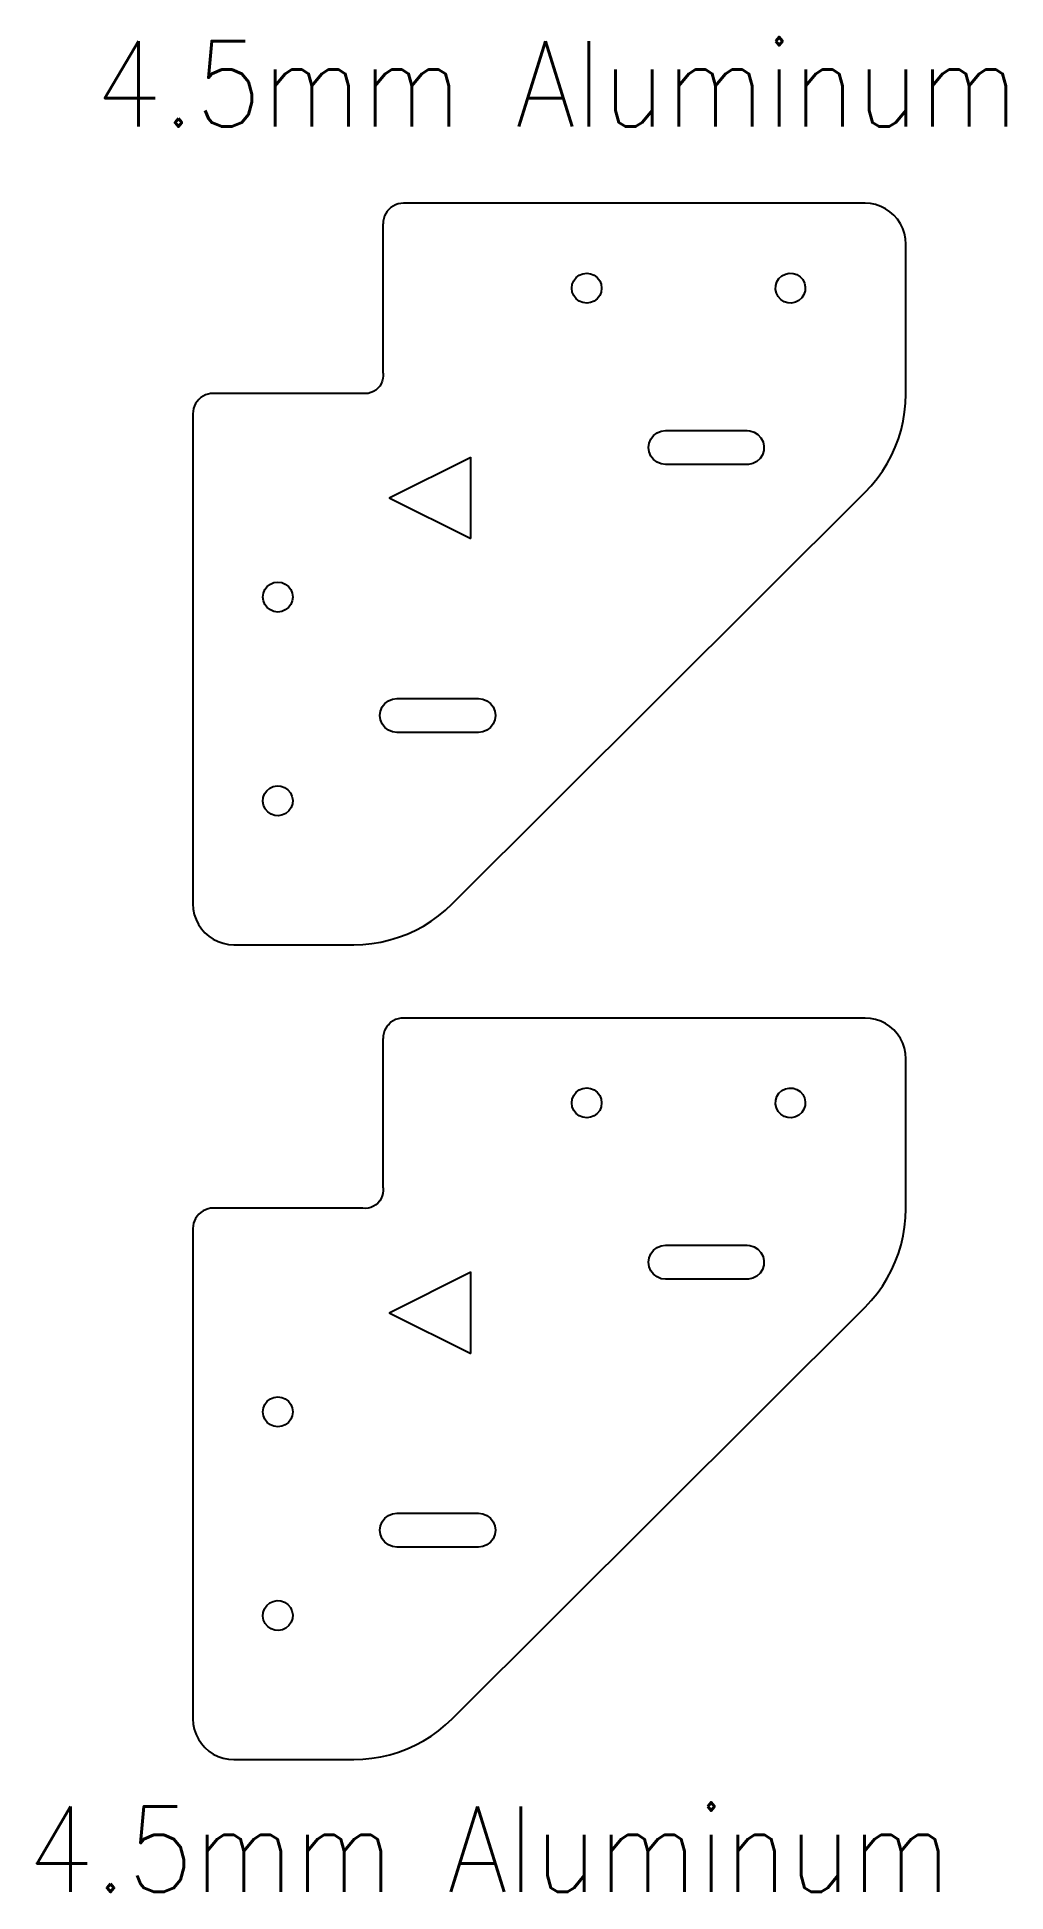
# Model space of a CAD drawing. Extents: x -397 to -254, y 1077 to 1351.
import ezdxf

# ---------------------------------------------------------------- set-up
doc = ezdxf.new("R2010")
doc.units = 0
doc.layers.get('0').update_dxf_attribs({"linetype": 'CONTINUOUS', "true_color": 0xffffff})
doc.layers.add('Layer0', color=7, linetype='CONTINUOUS', true_color=0xffffff)
doc.styles.add('textstyle2', font='')
doc.styles.add('textstyle3', font='')
doc.styles.get('textstyle2').set_extended_font_data('Standard')
doc.styles.get('textstyle3').set_extended_font_data('Standard')

msp = doc.modelspace()

# ---------------------------------------------------------------- linework, layer by layer
at = {"layer": 'Layer0'}
for p, q in [((-344.76, 1325.24, 72.4), (-345.02, 1324.95, 72.4)), ((-344.47, 1325.5, 72.4), (-344.76, 1325.24, 72.4)), ((-344.14, 1325.72, 72.4), (-344.47, 1325.5, 72.4)), ((-343.79, 1325.89, 72.4), (-344.14, 1325.72, 72.4)), ((-343.42, 1326.02, 72.4), (-343.79, 1325.89, 72.4)), ((-343.03, 1326.1, 72.4), (-343.42, 1326.02, 72.4)), ((-342.64, 1326.12, 72.4), (-343.03, 1326.1, 72.4)), ((-274.64, 1326.12, 72.4), (-342.64, 1326.12, 72.4)), ((-273.86, 1326.07, 72.4), (-274.64, 1326.12, 72.4)), ((-273.09, 1325.92, 72.4), (-273.86, 1326.07, 72.4)), ((-272.34, 1325.66, 72.4), (-273.09, 1325.92, 72.4)), ((-271.64, 1325.32, 72.4), (-272.34, 1325.66, 72.4)), ((-270.99, 1324.88, 72.4), (-271.64, 1325.32, 72.4)), ((-345.61, 1323.51, 72.4), (-345.64, 1323.12, 72.4)), ((-345.64, 1301.12, 72.4), (-345.64, 1323.12, 72.4)), ((-345.54, 1323.9, 72.4), (-345.61, 1323.51, 72.4)), ((-345.41, 1324.27, 72.4), (-345.54, 1323.9, 72.4)), ((-345.24, 1324.62, 72.4), (-345.41, 1324.27, 72.4)), ((-345.02, 1324.95, 72.4), (-345.24, 1324.62, 72.4)), ((-270.4, 1324.36, 72.4), (-270.99, 1324.88, 72.4)), ((-269.88, 1323.77, 72.4), (-270.4, 1324.36, 72.4)), ((-269.44, 1323.12, 72.4), (-269.88, 1323.77, 72.4)), ((-269.1, 1322.42, 72.4), (-269.44, 1323.12, 72.4)), ((-268.84, 1321.67, 72.4), (-269.1, 1322.42, 72.4)), ((-268.69, 1320.9, 72.4), (-268.84, 1321.67, 72.4)), ((-268.64, 1320.12, 72.4), (-268.69, 1320.9, 72.4)), ((-268.64, 1298.01, 72.4), (-268.64, 1320.12, 72.4)), ((-317.84, 1313.62, 72.4), (-317.76, 1314.19, 72.4)), ((-317.76, 1314.19, 72.4), (-317.55, 1314.72, 72.4)), ((-317.55, 1314.72, 72.4), (-317.2, 1315.18, 72.4)), ((-317.2, 1315.18, 72.4), (-316.74, 1315.53, 72.4)), ((-316.74, 1315.53, 72.4), (-316.21, 1315.75, 72.4)), ((-316.21, 1315.75, 72.4), (-315.64, 1315.82, 72.4)), ((-315.64, 1315.82, 72.4), (-315.07, 1315.75, 72.4)), ((-315.07, 1315.75, 72.4), (-314.54, 1315.53, 72.4)), ((-314.54, 1315.53, 72.4), (-314.08, 1315.18, 72.4)), ((-314.08, 1315.18, 72.4), (-313.73, 1314.72, 72.4)), ((-313.73, 1314.72, 72.4), (-313.51, 1314.19, 72.4)), ((-313.51, 1314.19, 72.4), (-313.44, 1313.62, 72.4)), ((-287.8, 1314.01, 72.4), (-287.63, 1314.56, 72.4)), ((-287.63, 1314.56, 72.4), (-287.32, 1315.04, 72.4)), ((-287.32, 1315.04, 72.4), (-286.89, 1315.43, 72.4)), ((-286.89, 1315.43, 72.4), (-286.38, 1315.69, 72.4)), ((-286.38, 1315.69, 72.4), (-285.82, 1315.81, 72.4)), ((-285.82, 1315.81, 72.4), (-285.25, 1315.79, 72.4)), ((-285.25, 1315.79, 72.4), (-284.7, 1315.61, 72.4)), ((-284.7, 1315.61, 72.4), (-284.22, 1315.3, 72.4)), ((-284.22, 1315.3, 72.4), (-283.83, 1314.88, 72.4)), ((-283.83, 1314.88, 72.4), (-283.57, 1314.36, 72.4)), ((-283.57, 1314.36, 72.4), (-283.45, 1313.8, 72.4)), ((-317.76, 1313.05, 72.4), (-317.84, 1313.62, 72.4)), ((-317.55, 1312.52, 72.4), (-317.76, 1313.05, 72.4)), ((-317.2, 1312.07, 72.4), (-317.55, 1312.52, 72.4)), ((-316.74, 1311.72, 72.4), (-317.2, 1312.07, 72.4)), ((-316.21, 1311.5, 72.4), (-316.74, 1311.72, 72.4)), ((-315.64, 1311.42, 72.4), (-316.21, 1311.5, 72.4)), ((-315.07, 1311.5, 72.4), (-315.64, 1311.42, 72.4)), ((-314.54, 1311.72, 72.4), (-315.07, 1311.5, 72.4)), ((-314.08, 1312.07, 72.4), (-314.54, 1311.72, 72.4)), ((-313.73, 1312.52, 72.4), (-314.08, 1312.07, 72.4)), ((-313.51, 1313.05, 72.4), (-313.73, 1312.52, 72.4)), ((-313.44, 1313.62, 72.4), (-313.51, 1313.05, 72.4)), ((-287.83, 1313.44, 72.4), (-287.8, 1314.01, 72.4)), ((-287.71, 1312.88, 72.4), (-287.83, 1313.44, 72.4)), ((-287.45, 1312.37, 72.4), (-287.71, 1312.88, 72.4)), ((-287.06, 1311.94, 72.4), (-287.45, 1312.37, 72.4)), ((-286.58, 1311.63, 72.4), (-287.06, 1311.94, 72.4)), ((-286.03, 1311.46, 72.4), (-286.58, 1311.63, 72.4)), ((-285.46, 1311.43, 72.4), (-286.03, 1311.46, 72.4)), ((-284.9, 1311.55, 72.4), (-285.46, 1311.43, 72.4)), ((-284.39, 1311.81, 72.4), (-284.9, 1311.55, 72.4)), ((-283.96, 1312.2, 72.4), (-284.39, 1311.81, 72.4)), ((-283.65, 1312.68, 72.4), (-283.96, 1312.2, 72.4)), ((-283.47, 1313.23, 72.4), (-283.65, 1312.68, 72.4)), ((-283.45, 1313.8, 72.4), (-283.47, 1313.23, 72.4)), ((-345.61, 1300.71, 72.4), (-345.65, 1300.3, 72.4)), ((-345.64, 1301.12, 72.4), (-345.61, 1300.71, 72.4)), ((-372.14, 1297.72, 72.4), (-372.47, 1297.5, 72.4)), ((-371.79, 1297.89, 72.4), (-372.14, 1297.72, 72.4)), ((-371.42, 1298.02, 72.4), (-371.79, 1297.89, 72.4)), ((-371.03, 1298.1, 72.4), (-371.42, 1298.02, 72.4)), ((-370.64, 1298.12, 72.4), (-371.03, 1298.1, 72.4)), ((-348.64, 1298.12, 72.4), (-370.64, 1298.12, 72.4)), ((-348.23, 1298.09, 72.4), (-348.64, 1298.12, 72.4)), ((-347.82, 1298.13, 72.4), (-348.23, 1298.09, 72.4)), ((-347.43, 1298.23, 72.4), (-347.82, 1298.13, 72.4)), ((-347.05, 1298.39, 72.4), (-347.43, 1298.23, 72.4)), ((-346.7, 1298.6, 72.4), (-347.05, 1298.39, 72.4)), ((-346.39, 1298.87, 72.4), (-346.7, 1298.6, 72.4)), ((-346.12, 1299.18, 72.4), (-346.39, 1298.87, 72.4)), ((-345.91, 1299.53, 72.4), (-346.12, 1299.18, 72.4)), ((-345.75, 1299.91, 72.4), (-345.91, 1299.53, 72.4)), ((-345.65, 1300.3, 72.4), (-345.75, 1299.91, 72.4)), ((-268.68, 1296.67, 72.4), (-268.64, 1298.01, 72.4)), ((-373.61, 1295.51, 72.4), (-373.64, 1295.12, 72.4)), ((-373.64, 1295.12, 72.4), (-373.64, 1259.02, 72.4)), ((-373.54, 1295.9, 72.4), (-373.61, 1295.51, 72.4)), ((-373.41, 1296.27, 72.4), (-373.54, 1295.9, 72.4)), ((-373.24, 1296.62, 72.4), (-373.41, 1296.27, 72.4)), ((-373.02, 1296.95, 72.4), (-373.24, 1296.62, 72.4)), ((-372.76, 1297.24, 72.4), (-373.02, 1296.95, 72.4)), ((-372.47, 1297.5, 72.4), (-372.76, 1297.24, 72.4)), ((-269.03, 1294.02, 72.4), (-268.82, 1295.34, 72.4)), ((-268.82, 1295.34, 72.4), (-268.68, 1296.67, 72.4)), ((-305.79, 1291.92, 72.4), (-305.27, 1292.31, 72.4)), ((-305.27, 1292.31, 72.4), (-304.67, 1292.56, 72.4)), ((-304.67, 1292.56, 72.4), (-304.02, 1292.65, 72.4)), ((-304.02, 1292.65, 72.4), (-292.02, 1292.65, 72.4)), ((-292.02, 1292.65, 72.4), (-291.59, 1292.61, 72.4)), ((-291.59, 1292.61, 72.4), (-290.97, 1292.41, 72.4)), ((-290.97, 1292.41, 72.4), (-290.42, 1292.06, 72.4)), ((-269.73, 1291.44, 72.4), (-269.34, 1292.72, 72.4)), ((-269.34, 1292.72, 72.4), (-269.03, 1294.02, 72.4)), ((-306.52, 1290.15, 72.4), (-306.44, 1290.8, 72.4)), ((-306.44, 1289.5, 72.4), (-306.52, 1290.15, 72.4)), ((-306.44, 1290.8, 72.4), (-306.19, 1291.4, 72.4)), ((-306.19, 1288.9, 72.4), (-306.44, 1289.5, 72.4)), ((-306.19, 1291.4, 72.4), (-305.79, 1291.92, 72.4)), ((-290.42, 1292.06, 72.4), (-289.98, 1291.58, 72.4)), ((-289.98, 1291.58, 72.4), (-289.67, 1291, 72.4)), ((-289.56, 1289.71, 72.4), (-289.76, 1289.09, 72.4)), ((-289.67, 1291, 72.4), (-289.53, 1290.37, 72.4)), ((-289.53, 1290.37, 72.4), (-289.56, 1289.71, 72.4)), ((-270.75, 1288.97, 72.4), (-270.2, 1290.19, 72.4)), ((-270.2, 1290.19, 72.4), (-269.73, 1291.44, 72.4)), ((-344.72, 1282.72, 72.4), (-332.72, 1288.73, 72.4)), ((-332.72, 1276.73, 72.4), (-332.72, 1288.73, 72.4)), ((-305.79, 1288.38, 72.4), (-306.19, 1288.9, 72.4)), ((-305.27, 1287.98, 72.4), (-305.79, 1288.38, 72.4)), ((-304.67, 1287.73, 72.4), (-305.27, 1287.98, 72.4)), ((-304.02, 1287.65, 72.4), (-304.67, 1287.73, 72.4)), ((-291.81, 1287.66, 72.4), (-304.02, 1287.65, 72.4)), ((-291.17, 1287.8, 72.4), (-291.81, 1287.66, 72.4)), ((-290.59, 1288.1, 72.4), (-291.17, 1287.8, 72.4)), ((-290.11, 1288.54, 72.4), (-290.59, 1288.1, 72.4)), ((-289.76, 1289.09, 72.4), (-290.11, 1288.54, 72.4)), ((-272.09, 1286.65, 72.4), (-271.38, 1287.79, 72.4)), ((-271.38, 1287.79, 72.4), (-270.75, 1288.97, 72.4)), ((-274.64, 1283.56, 72.4), (-273.72, 1284.53, 72.4)), ((-273.72, 1284.53, 72.4), (-272.87, 1285.57, 72.4)), ((-272.87, 1285.57, 72.4), (-272.09, 1286.65, 72.4)), ((-344.72, 1282.72, 72.4), (-332.72, 1276.73, 72.4)), ((-335.45, 1222.92, 72.4), (-274.64, 1283.56, 72.4)), ((-361.71, 1270.25, 72.4), (-361.14, 1270.32, 72.4)), ((-361.14, 1270.32, 72.4), (-360.57, 1270.25, 72.4)), ((-363.34, 1268.12, 72.4), (-363.26, 1268.69, 72.4)), ((-363.26, 1267.55, 72.4), (-363.34, 1268.12, 72.4)), ((-363.26, 1268.69, 72.4), (-363.05, 1269.22, 72.4)), ((-363.05, 1269.22, 72.4), (-362.7, 1269.68, 72.4)), ((-362.7, 1269.68, 72.4), (-362.24, 1270.03, 72.4)), ((-362.24, 1270.03, 72.4), (-361.71, 1270.25, 72.4)), ((-360.57, 1270.25, 72.4), (-360.04, 1270.03, 72.4)), ((-360.04, 1270.03, 72.4), (-359.58, 1269.68, 72.4)), ((-359.58, 1269.68, 72.4), (-359.23, 1269.22, 72.4)), ((-359.23, 1269.22, 72.4), (-359.01, 1268.69, 72.4)), ((-359.01, 1268.69, 72.4), (-358.94, 1268.12, 72.4)), ((-358.94, 1268.12, 72.4), (-359.01, 1267.55, 72.4)), ((-363.05, 1267.02, 72.4), (-363.26, 1267.55, 72.4)), ((-362.7, 1266.57, 72.4), (-363.05, 1267.02, 72.4)), ((-362.24, 1266.22, 72.4), (-362.7, 1266.57, 72.4)), ((-361.71, 1266, 72.4), (-362.24, 1266.22, 72.4)), ((-361.14, 1265.92, 72.4), (-361.71, 1266, 72.4)), ((-360.57, 1266, 72.4), (-361.14, 1265.92, 72.4)), ((-360.04, 1266.22, 72.4), (-360.57, 1266, 72.4)), ((-359.58, 1266.57, 72.4), (-360.04, 1266.22, 72.4)), ((-359.23, 1267.02, 72.4), (-359.58, 1266.57, 72.4)), ((-359.01, 1267.55, 72.4), (-359.23, 1267.02, 72.4)), ((-373.64, 1259.02, 72.4), (-373.64, 1222.92, 72.4)), ((-346.09, 1250.69, 72.4), (-346.01, 1251.34, 72.4)), ((-346.01, 1251.34, 72.4), (-345.76, 1251.94, 72.4)), ((-345.76, 1251.94, 72.4), (-345.36, 1252.46, 72.4)), ((-345.36, 1252.46, 72.4), (-344.84, 1252.86, 72.4)), ((-344.84, 1252.86, 72.4), (-344.24, 1253.11, 72.4)), ((-344.24, 1253.11, 72.4), (-343.59, 1253.19, 72.4)), ((-343.59, 1253.19, 72.4), (-331.59, 1253.19, 72.4)), ((-331.59, 1253.19, 72.4), (-330.94, 1253.11, 72.4)), ((-330.94, 1253.11, 72.4), (-330.34, 1252.86, 72.4)), ((-330.34, 1252.86, 72.4), (-329.82, 1252.46, 72.4)), ((-329.82, 1252.46, 72.4), (-329.43, 1251.94, 72.4)), ((-329.43, 1251.94, 72.4), (-329.18, 1251.34, 72.4)), ((-329.18, 1251.34, 72.4), (-329.09, 1250.69, 72.4)), ((-346.01, 1250.05, 72.4), (-346.09, 1250.69, 72.4)), ((-345.76, 1249.44, 72.4), (-346.01, 1250.05, 72.4)), ((-345.36, 1248.93, 72.4), (-345.76, 1249.44, 72.4)), ((-344.84, 1248.53, 72.4), (-345.36, 1248.93, 72.4)), ((-344.24, 1248.28, 72.4), (-344.84, 1248.53, 72.4)), ((-330.34, 1248.53, 72.4), (-330.94, 1248.28, 72.4)), ((-329.82, 1248.93, 72.4), (-330.34, 1248.53, 72.4)), ((-329.43, 1249.44, 72.4), (-329.82, 1248.93, 72.4)), ((-329.18, 1250.05, 72.4), (-329.43, 1249.44, 72.4)), ((-329.09, 1250.69, 72.4), (-329.18, 1250.05, 72.4)), ((-343.59, 1248.19, 72.4), (-344.24, 1248.28, 72.4)), ((-331.59, 1248.19, 72.4), (-343.59, 1248.19, 72.4)), ((-330.94, 1248.28, 72.4), (-331.59, 1248.19, 72.4)), ((-361.81, 1240.21, 72.4), (-361.25, 1240.32, 72.4)), ((-361.25, 1240.32, 72.4), (-360.68, 1240.27, 72.4)), ((-360.68, 1240.27, 72.4), (-360.14, 1240.08, 72.4)), ((-363.34, 1238.01, 72.4), (-363.29, 1238.58, 72.4)), ((-363.23, 1237.45, 72.4), (-363.34, 1238.01, 72.4)), ((-363.29, 1238.58, 72.4), (-363.1, 1239.12, 72.4)), ((-363.1, 1239.12, 72.4), (-362.77, 1239.6, 72.4)), ((-362.77, 1239.6, 72.4), (-362.33, 1239.97, 72.4)), ((-362.33, 1239.97, 72.4), (-361.81, 1240.21, 72.4)), ((-360.14, 1240.08, 72.4), (-359.66, 1239.75, 72.4)), ((-359.66, 1239.75, 72.4), (-359.29, 1239.31, 72.4)), ((-359.29, 1239.31, 72.4), (-359.05, 1238.79, 72.4)), ((-358.99, 1237.66, 72.4), (-359.18, 1237.12, 72.4)), ((-359.05, 1238.79, 72.4), (-358.94, 1238.23, 72.4)), ((-358.94, 1238.23, 72.4), (-358.99, 1237.66, 72.4)), ((-362.99, 1236.93, 72.4), (-363.23, 1237.45, 72.4)), ((-362.62, 1236.49, 72.4), (-362.99, 1236.93, 72.4)), ((-362.14, 1236.16, 72.4), (-362.62, 1236.49, 72.4)), ((-361.6, 1235.97, 72.4), (-362.14, 1236.16, 72.4)), ((-361.03, 1235.92, 72.4), (-361.6, 1235.97, 72.4)), ((-360.47, 1236.03, 72.4), (-361.03, 1235.92, 72.4)), ((-359.95, 1236.27, 72.4), (-360.47, 1236.03, 72.4)), ((-359.51, 1236.64, 72.4), (-359.95, 1236.27, 72.4)), ((-359.18, 1237.12, 72.4), (-359.51, 1236.64, 72.4)), ((-373.64, 1222.92, 72.4), (-373.59, 1222.14, 72.4)), ((-373.59, 1222.14, 72.4), (-373.44, 1221.37, 72.4)), ((-373.44, 1221.37, 72.4), (-373.18, 1220.62, 72.4)), ((-338.56, 1220.37, 72.4), (-337.47, 1221.15, 72.4)), ((-337.47, 1221.15, 72.4), (-336.43, 1222, 72.4)), ((-336.43, 1222, 72.4), (-335.45, 1222.92, 72.4)), ((-373.18, 1220.62, 72.4), (-372.84, 1219.92, 72.4)), ((-372.84, 1219.92, 72.4), (-372.4, 1219.27, 72.4)), ((-372.4, 1219.27, 72.4), (-371.88, 1218.68, 72.4)), ((-371.88, 1218.68, 72.4), (-371.29, 1218.16, 72.4)), ((-343.37, 1218.01, 72.4), (-342.11, 1218.48, 72.4)), ((-342.11, 1218.48, 72.4), (-340.89, 1219.03, 72.4)), ((-340.89, 1219.03, 72.4), (-339.7, 1219.66, 72.4)), ((-339.7, 1219.66, 72.4), (-338.56, 1220.37, 72.4)), ((-371.29, 1218.16, 72.4), (-370.64, 1217.72, 72.4)), ((-370.64, 1217.72, 72.4), (-369.94, 1217.38, 72.4)), ((-369.94, 1217.38, 72.4), (-369.19, 1217.13, 72.4)), ((-369.19, 1217.13, 72.4), (-368.42, 1216.97, 72.4)), ((-368.42, 1216.97, 72.4), (-367.64, 1216.92, 72.4)), ((-367.64, 1216.92, 72.4), (-349.96, 1216.92, 72.4)), ((-349.96, 1216.92, 72.4), (-348.62, 1216.96, 72.4)), ((-348.62, 1216.96, 72.4), (-347.28, 1217.1, 72.4)), ((-347.28, 1217.1, 72.4), (-345.96, 1217.31, 72.4)), ((-345.96, 1217.31, 72.4), (-344.65, 1217.62, 72.4)), ((-344.65, 1217.62, 72.4), (-343.37, 1218.01, 72.4)), ((-345.02, 1204.95, 72.4), (-345.24, 1204.62, 72.4)), ((-344.76, 1205.24, 72.4), (-345.02, 1204.95, 72.4)), ((-344.47, 1205.5, 72.4), (-344.76, 1205.24, 72.4)), ((-344.14, 1205.72, 72.4), (-344.47, 1205.5, 72.4)), ((-343.79, 1205.89, 72.4), (-344.14, 1205.72, 72.4)), ((-343.42, 1206.02, 72.4), (-343.79, 1205.89, 72.4)), ((-343.03, 1206.1, 72.4), (-343.42, 1206.02, 72.4)), ((-342.64, 1206.12, 72.4), (-343.03, 1206.1, 72.4)), ((-274.64, 1206.12, 72.4), (-342.64, 1206.12, 72.4)), ((-273.86, 1206.07, 72.4), (-274.64, 1206.12, 72.4)), ((-273.09, 1205.92, 72.4), (-273.86, 1206.07, 72.4)), ((-272.34, 1205.66, 72.4), (-273.09, 1205.92, 72.4)), ((-271.64, 1205.32, 72.4), (-272.34, 1205.66, 72.4)), ((-270.99, 1204.88, 72.4), (-271.64, 1205.32, 72.4)), ((-270.4, 1204.36, 72.4), (-270.99, 1204.88, 72.4)), ((-345.61, 1203.51, 72.4), (-345.64, 1203.12, 72.4)), ((-345.64, 1181.12, 72.4), (-345.64, 1203.12, 72.4)), ((-345.54, 1203.9, 72.4), (-345.61, 1203.51, 72.4)), ((-345.41, 1204.27, 72.4), (-345.54, 1203.9, 72.4)), ((-345.24, 1204.62, 72.4), (-345.41, 1204.27, 72.4)), ((-269.88, 1203.77, 72.4), (-270.4, 1204.36, 72.4)), ((-269.44, 1203.12, 72.4), (-269.88, 1203.77, 72.4)), ((-269.1, 1202.42, 72.4), (-269.44, 1203.12, 72.4)), ((-268.84, 1201.67, 72.4), (-269.1, 1202.42, 72.4)), ((-268.69, 1200.9, 72.4), (-268.84, 1201.67, 72.4)), ((-268.64, 1200.12, 72.4), (-268.69, 1200.9, 72.4)), ((-268.64, 1178.01, 72.4), (-268.64, 1200.12, 72.4)), ((-317.84, 1193.62, 72.4), (-317.76, 1194.19, 72.4)), ((-317.76, 1194.19, 72.4), (-317.55, 1194.72, 72.4)), ((-317.55, 1194.72, 72.4), (-317.2, 1195.18, 72.4)), ((-317.2, 1195.18, 72.4), (-316.74, 1195.53, 72.4)), ((-316.74, 1195.53, 72.4), (-316.21, 1195.75, 72.4)), ((-316.21, 1195.75, 72.4), (-315.64, 1195.82, 72.4)), ((-315.64, 1195.82, 72.4), (-315.07, 1195.75, 72.4)), ((-315.07, 1195.75, 72.4), (-314.54, 1195.53, 72.4)), ((-314.54, 1195.53, 72.4), (-314.08, 1195.18, 72.4)), ((-314.08, 1195.18, 72.4), (-313.73, 1194.72, 72.4)), ((-313.73, 1194.72, 72.4), (-313.51, 1194.19, 72.4)), ((-313.51, 1194.19, 72.4), (-313.44, 1193.62, 72.4)), ((-287.83, 1193.44, 72.4), (-287.8, 1194.01, 72.4)), ((-287.8, 1194.01, 72.4), (-287.63, 1194.56, 72.4)), ((-287.63, 1194.56, 72.4), (-287.32, 1195.04, 72.4)), ((-287.32, 1195.04, 72.4), (-286.89, 1195.43, 72.4)), ((-286.89, 1195.43, 72.4), (-286.38, 1195.69, 72.4)), ((-286.38, 1195.69, 72.4), (-285.82, 1195.81, 72.4)), ((-285.82, 1195.81, 72.4), (-285.25, 1195.79, 72.4)), ((-285.25, 1195.79, 72.4), (-284.7, 1195.61, 72.4)), ((-284.7, 1195.61, 72.4), (-284.22, 1195.3, 72.4)), ((-284.22, 1195.3, 72.4), (-283.83, 1194.88, 72.4)), ((-283.83, 1194.88, 72.4), (-283.57, 1194.36, 72.4)), ((-283.57, 1194.36, 72.4), (-283.45, 1193.8, 72.4)), ((-317.76, 1193.05, 72.4), (-317.84, 1193.62, 72.4)), ((-317.55, 1192.52, 72.4), (-317.76, 1193.05, 72.4)), ((-317.2, 1192.07, 72.4), (-317.55, 1192.52, 72.4)), ((-316.74, 1191.72, 72.4), (-317.2, 1192.07, 72.4)), ((-316.21, 1191.5, 72.4), (-316.74, 1191.72, 72.4)), ((-315.64, 1191.42, 72.4), (-316.21, 1191.5, 72.4)), ((-315.07, 1191.5, 72.4), (-315.64, 1191.42, 72.4)), ((-314.54, 1191.72, 72.4), (-315.07, 1191.5, 72.4)), ((-314.08, 1192.07, 72.4), (-314.54, 1191.72, 72.4)), ((-313.73, 1192.52, 72.4), (-314.08, 1192.07, 72.4)), ((-313.51, 1193.05, 72.4), (-313.73, 1192.52, 72.4)), ((-313.44, 1193.62, 72.4), (-313.51, 1193.05, 72.4)), ((-287.71, 1192.88, 72.4), (-287.83, 1193.44, 72.4)), ((-287.45, 1192.37, 72.4), (-287.71, 1192.88, 72.4)), ((-287.06, 1191.94, 72.4), (-287.45, 1192.37, 72.4)), ((-286.58, 1191.63, 72.4), (-287.06, 1191.94, 72.4)), ((-286.03, 1191.46, 72.4), (-286.58, 1191.63, 72.4)), ((-285.46, 1191.43, 72.4), (-286.03, 1191.46, 72.4)), ((-284.9, 1191.55, 72.4), (-285.46, 1191.43, 72.4)), ((-284.39, 1191.81, 72.4), (-284.9, 1191.55, 72.4)), ((-283.96, 1192.2, 72.4), (-284.39, 1191.81, 72.4)), ((-283.65, 1192.68, 72.4), (-283.96, 1192.2, 72.4)), ((-283.47, 1193.23, 72.4), (-283.65, 1192.68, 72.4)), ((-283.45, 1193.8, 72.4), (-283.47, 1193.23, 72.4)), ((-345.65, 1180.3, 72.4), (-345.75, 1179.91, 72.4)), ((-345.61, 1180.71, 72.4), (-345.65, 1180.3, 72.4)), ((-345.64, 1181.12, 72.4), (-345.61, 1180.71, 72.4)), ((-372.47, 1177.5, 72.4), (-372.76, 1177.24, 72.4)), ((-372.14, 1177.72, 72.4), (-372.47, 1177.5, 72.4)), ((-371.79, 1177.89, 72.4), (-372.14, 1177.72, 72.4)), ((-371.42, 1178.02, 72.4), (-371.79, 1177.89, 72.4)), ((-371.03, 1178.1, 72.4), (-371.42, 1178.02, 72.4)), ((-370.64, 1178.12, 72.4), (-371.03, 1178.1, 72.4)), ((-348.64, 1178.12, 72.4), (-370.64, 1178.12, 72.4)), ((-348.23, 1178.09, 72.4), (-348.64, 1178.12, 72.4)), ((-347.82, 1178.13, 72.4), (-348.23, 1178.09, 72.4)), ((-347.43, 1178.23, 72.4), (-347.82, 1178.13, 72.4)), ((-347.05, 1178.39, 72.4), (-347.43, 1178.23, 72.4)), ((-346.7, 1178.6, 72.4), (-347.05, 1178.39, 72.4)), ((-346.39, 1178.87, 72.4), (-346.7, 1178.6, 72.4)), ((-346.12, 1179.18, 72.4), (-346.39, 1178.87, 72.4)), ((-345.91, 1179.53, 72.4), (-346.12, 1179.18, 72.4)), ((-345.75, 1179.91, 72.4), (-345.91, 1179.53, 72.4)), ((-268.68, 1176.67, 72.4), (-268.64, 1178.01, 72.4)), ((-373.61, 1175.51, 72.4), (-373.64, 1175.12, 72.4)), ((-373.64, 1175.12, 72.4), (-373.64, 1139.02, 72.4)), ((-373.54, 1175.9, 72.4), (-373.61, 1175.51, 72.4)), ((-373.41, 1176.27, 72.4), (-373.54, 1175.9, 72.4)), ((-373.24, 1176.62, 72.4), (-373.41, 1176.27, 72.4)), ((-373.02, 1176.95, 72.4), (-373.24, 1176.62, 72.4)), ((-372.76, 1177.24, 72.4), (-373.02, 1176.95, 72.4)), ((-269.03, 1174.02, 72.4), (-268.82, 1175.34, 72.4)), ((-268.82, 1175.34, 72.4), (-268.68, 1176.67, 72.4)), ((-305.79, 1171.92, 72.4), (-305.27, 1172.31, 72.4)), ((-305.27, 1172.31, 72.4), (-304.67, 1172.56, 72.4)), ((-304.67, 1172.56, 72.4), (-304.02, 1172.65, 72.4)), ((-304.02, 1172.65, 72.4), (-292.02, 1172.65, 72.4)), ((-292.02, 1172.65, 72.4), (-291.59, 1172.61, 72.4)), ((-291.59, 1172.61, 72.4), (-290.97, 1172.41, 72.4)), ((-290.97, 1172.41, 72.4), (-290.42, 1172.06, 72.4)), ((-290.42, 1172.06, 72.4), (-289.98, 1171.58, 72.4)), ((-269.73, 1171.44, 72.4), (-269.34, 1172.72, 72.4)), ((-269.34, 1172.72, 72.4), (-269.03, 1174.02, 72.4)), ((-306.52, 1170.15, 72.4), (-306.44, 1170.8, 72.4)), ((-306.44, 1169.5, 72.4), (-306.52, 1170.15, 72.4)), ((-306.44, 1170.8, 72.4), (-306.19, 1171.4, 72.4)), ((-306.19, 1168.9, 72.4), (-306.44, 1169.5, 72.4)), ((-306.19, 1171.4, 72.4), (-305.79, 1171.92, 72.4)), ((-289.98, 1171.58, 72.4), (-289.67, 1171, 72.4)), ((-289.56, 1169.71, 72.4), (-289.76, 1169.09, 72.4)), ((-289.67, 1171, 72.4), (-289.53, 1170.37, 72.4)), ((-289.53, 1170.37, 72.4), (-289.56, 1169.71, 72.4)), ((-270.75, 1168.97, 72.4), (-270.2, 1170.19, 72.4)), ((-270.2, 1170.19, 72.4), (-269.73, 1171.44, 72.4)), ((-344.72, 1162.72, 72.4), (-332.72, 1168.73, 72.4)), ((-332.72, 1156.73, 72.4), (-332.72, 1168.73, 72.4)), ((-305.79, 1168.38, 72.4), (-306.19, 1168.9, 72.4)), ((-305.27, 1167.98, 72.4), (-305.79, 1168.38, 72.4)), ((-304.67, 1167.73, 72.4), (-305.27, 1167.98, 72.4)), ((-304.02, 1167.65, 72.4), (-304.67, 1167.73, 72.4)), ((-291.81, 1167.66, 72.4), (-304.02, 1167.65, 72.4)), ((-291.17, 1167.8, 72.4), (-291.81, 1167.66, 72.4)), ((-290.59, 1168.1, 72.4), (-291.17, 1167.8, 72.4)), ((-290.11, 1168.54, 72.4), (-290.59, 1168.1, 72.4)), ((-289.76, 1169.09, 72.4), (-290.11, 1168.54, 72.4)), ((-272.87, 1165.57, 72.4), (-272.09, 1166.65, 72.4)), ((-272.09, 1166.65, 72.4), (-271.38, 1167.79, 72.4)), ((-271.38, 1167.79, 72.4), (-270.75, 1168.97, 72.4)), ((-274.64, 1163.56, 72.4), (-273.72, 1164.53, 72.4)), ((-273.72, 1164.53, 72.4), (-272.87, 1165.57, 72.4)), ((-344.72, 1162.72, 72.4), (-332.72, 1156.73, 72.4)), ((-335.45, 1102.92, 72.4), (-274.64, 1163.56, 72.4)), ((-362.24, 1150.03, 72.4), (-361.71, 1150.25, 72.4)), ((-361.71, 1150.25, 72.4), (-361.14, 1150.32, 72.4)), ((-361.14, 1150.32, 72.4), (-360.57, 1150.25, 72.4)), ((-360.57, 1150.25, 72.4), (-360.04, 1150.03, 72.4)), ((-363.34, 1148.12, 72.4), (-363.26, 1148.69, 72.4)), ((-363.26, 1147.55, 72.4), (-363.34, 1148.12, 72.4)), ((-363.26, 1148.69, 72.4), (-363.05, 1149.22, 72.4)), ((-363.05, 1147.02, 72.4), (-363.26, 1147.55, 72.4)), ((-363.05, 1149.22, 72.4), (-362.7, 1149.68, 72.4)), ((-362.7, 1149.68, 72.4), (-362.24, 1150.03, 72.4)), ((-360.04, 1150.03, 72.4), (-359.58, 1149.68, 72.4)), ((-359.58, 1149.68, 72.4), (-359.23, 1149.22, 72.4)), ((-359.23, 1149.22, 72.4), (-359.01, 1148.69, 72.4)), ((-359.01, 1147.55, 72.4), (-359.23, 1147.02, 72.4)), ((-359.01, 1148.69, 72.4), (-358.94, 1148.12, 72.4)), ((-358.94, 1148.12, 72.4), (-359.01, 1147.55, 72.4)), ((-362.7, 1146.57, 72.4), (-363.05, 1147.02, 72.4)), ((-362.24, 1146.22, 72.4), (-362.7, 1146.57, 72.4)), ((-361.71, 1146, 72.4), (-362.24, 1146.22, 72.4)), ((-361.14, 1145.92, 72.4), (-361.71, 1146, 72.4)), ((-360.57, 1146, 72.4), (-361.14, 1145.92, 72.4)), ((-360.04, 1146.22, 72.4), (-360.57, 1146, 72.4)), ((-359.58, 1146.57, 72.4), (-360.04, 1146.22, 72.4)), ((-359.23, 1147.02, 72.4), (-359.58, 1146.57, 72.4)), ((-373.64, 1139.02, 72.4), (-373.64, 1102.92, 72.4)), ((-346.09, 1130.69, 72.4), (-346.01, 1131.34, 72.4)), ((-346.01, 1131.34, 72.4), (-345.76, 1131.94, 72.4)), ((-345.76, 1131.94, 72.4), (-345.36, 1132.46, 72.4)), ((-345.36, 1132.46, 72.4), (-344.84, 1132.86, 72.4)), ((-344.84, 1132.86, 72.4), (-344.24, 1133.11, 72.4)), ((-344.24, 1133.11, 72.4), (-343.59, 1133.19, 72.4)), ((-343.59, 1133.19, 72.4), (-331.59, 1133.19, 72.4)), ((-331.59, 1133.19, 72.4), (-330.94, 1133.11, 72.4)), ((-330.94, 1133.11, 72.4), (-330.34, 1132.86, 72.4)), ((-330.34, 1132.86, 72.4), (-329.82, 1132.46, 72.4)), ((-329.82, 1132.46, 72.4), (-329.43, 1131.94, 72.4)), ((-329.43, 1131.94, 72.4), (-329.18, 1131.34, 72.4)), ((-329.18, 1131.34, 72.4), (-329.09, 1130.69, 72.4)), ((-346.01, 1130.05, 72.4), (-346.09, 1130.69, 72.4)), ((-345.76, 1129.44, 72.4), (-346.01, 1130.05, 72.4)), ((-345.36, 1128.93, 72.4), (-345.76, 1129.44, 72.4)), ((-344.84, 1128.53, 72.4), (-345.36, 1128.93, 72.4)), ((-344.24, 1128.28, 72.4), (-344.84, 1128.53, 72.4)), ((-343.59, 1128.19, 72.4), (-344.24, 1128.28, 72.4)), ((-330.94, 1128.28, 72.4), (-331.59, 1128.19, 72.4)), ((-330.34, 1128.53, 72.4), (-330.94, 1128.28, 72.4)), ((-329.82, 1128.93, 72.4), (-330.34, 1128.53, 72.4)), ((-329.43, 1129.44, 72.4), (-329.82, 1128.93, 72.4)), ((-329.18, 1130.05, 72.4), (-329.43, 1129.44, 72.4)), ((-329.09, 1130.69, 72.4), (-329.18, 1130.05, 72.4)), ((-331.59, 1128.19, 72.4), (-343.59, 1128.19, 72.4)), ((-362.33, 1119.97, 72.4), (-361.81, 1120.21, 72.4)), ((-361.81, 1120.21, 72.4), (-361.25, 1120.32, 72.4)), ((-361.25, 1120.32, 72.4), (-360.68, 1120.27, 72.4)), ((-360.68, 1120.27, 72.4), (-360.14, 1120.08, 72.4)), ((-360.14, 1120.08, 72.4), (-359.66, 1119.75, 72.4)), ((-363.34, 1118.01, 72.4), (-363.29, 1118.58, 72.4)), ((-363.23, 1117.45, 72.4), (-363.34, 1118.01, 72.4)), ((-363.29, 1118.58, 72.4), (-363.1, 1119.12, 72.4)), ((-362.99, 1116.93, 72.4), (-363.23, 1117.45, 72.4)), ((-363.1, 1119.12, 72.4), (-362.77, 1119.6, 72.4)), ((-362.77, 1119.6, 72.4), (-362.33, 1119.97, 72.4)), ((-359.66, 1119.75, 72.4), (-359.29, 1119.31, 72.4)), ((-359.29, 1119.31, 72.4), (-359.05, 1118.79, 72.4)), ((-358.99, 1117.66, 72.4), (-359.18, 1117.12, 72.4)), ((-359.05, 1118.79, 72.4), (-358.94, 1118.23, 72.4)), ((-358.94, 1118.23, 72.4), (-358.99, 1117.66, 72.4)), ((-362.62, 1116.49, 72.4), (-362.99, 1116.93, 72.4)), ((-362.14, 1116.16, 72.4), (-362.62, 1116.49, 72.4)), ((-361.6, 1115.97, 72.4), (-362.14, 1116.16, 72.4)), ((-361.03, 1115.92, 72.4), (-361.6, 1115.97, 72.4)), ((-360.47, 1116.03, 72.4), (-361.03, 1115.92, 72.4)), ((-359.95, 1116.27, 72.4), (-360.47, 1116.03, 72.4)), ((-359.51, 1116.64, 72.4), (-359.95, 1116.27, 72.4)), ((-359.18, 1117.12, 72.4), (-359.51, 1116.64, 72.4)), ((-373.64, 1102.92, 72.4), (-373.59, 1102.14, 72.4)), ((-373.59, 1102.14, 72.4), (-373.44, 1101.37, 72.4)), ((-373.44, 1101.37, 72.4), (-373.18, 1100.62, 72.4)), ((-338.56, 1100.37, 72.4), (-337.47, 1101.15, 72.4)), ((-337.47, 1101.15, 72.4), (-336.43, 1102, 72.4)), ((-336.43, 1102, 72.4), (-335.45, 1102.92, 72.4)), ((-373.18, 1100.62, 72.4), (-372.84, 1099.92, 72.4)), ((-372.84, 1099.92, 72.4), (-372.4, 1099.27, 72.4)), ((-372.4, 1099.27, 72.4), (-371.88, 1098.68, 72.4)), ((-371.88, 1098.68, 72.4), (-371.29, 1098.16, 72.4)), ((-343.37, 1098.01, 72.4), (-342.11, 1098.48, 72.4)), ((-342.11, 1098.48, 72.4), (-340.89, 1099.03, 72.4)), ((-340.89, 1099.03, 72.4), (-339.7, 1099.66, 72.4)), ((-339.7, 1099.66, 72.4), (-338.56, 1100.37, 72.4)), ((-371.29, 1098.16, 72.4), (-370.64, 1097.72, 72.4)), ((-370.64, 1097.72, 72.4), (-369.94, 1097.38, 72.4)), ((-369.94, 1097.38, 72.4), (-369.19, 1097.13, 72.4)), ((-369.19, 1097.13, 72.4), (-368.42, 1096.97, 72.4)), ((-368.42, 1096.97, 72.4), (-367.64, 1096.92, 72.4)), ((-367.64, 1096.92, 72.4), (-349.96, 1096.92, 72.4)), ((-349.96, 1096.92, 72.4), (-348.62, 1096.96, 72.4)), ((-348.62, 1096.96, 72.4), (-347.28, 1097.1, 72.4)), ((-347.28, 1097.1, 72.4), (-345.96, 1097.31, 72.4)), ((-345.96, 1097.31, 72.4), (-344.65, 1097.62, 72.4)), ((-344.65, 1097.62, 72.4), (-343.37, 1098.01, 72.4))]:
    msp.add_line(p, q, dxfattribs=at)

# ---------------------------------------------------------------- texts
at = {"char_height": 4.7625, "attachment_point": 2}
for insert, style in [((-320, 1350), 'textstyle2'), ((-330, 1090), 'textstyle3')]:
    msp.add_mtext('\\H12.5866;4.5mm Aluminum', dxfattribs=dict(at, insert=insert, style=style))

doc.saveas('drawing.dxf')
